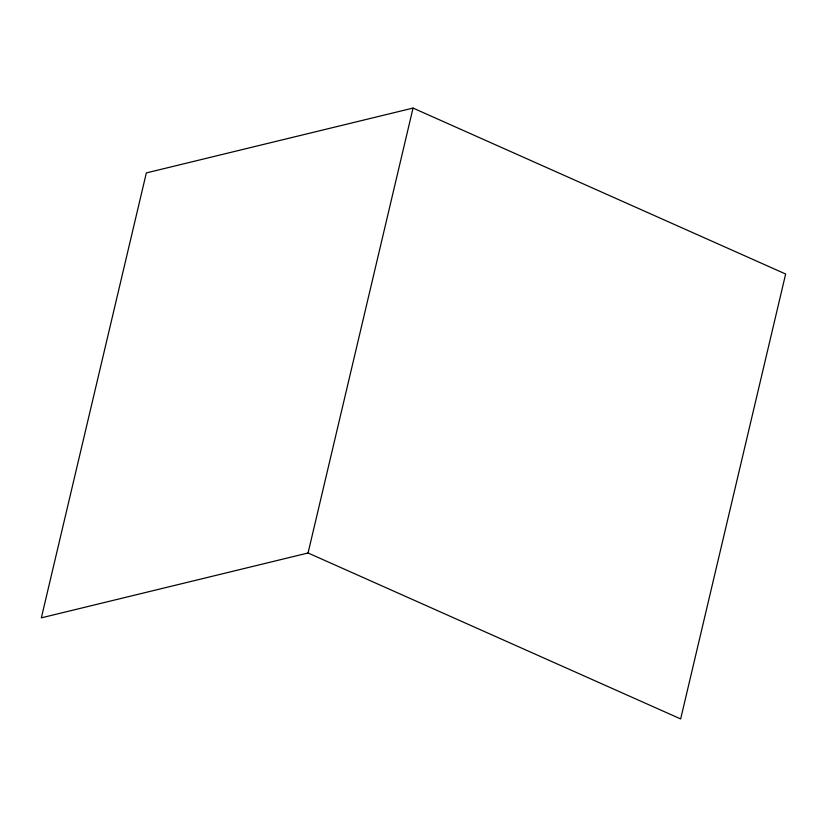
<?xml version="1.0" encoding="UTF-8"?>
<svg xmlns="http://www.w3.org/2000/svg" width="827" height="827" viewBox="0 0 827 827"><rect width="100%" height="100%" fill="white"/><g stroke="black" fill="none" stroke-linecap="round" stroke-linejoin="round"><path stroke-width="1.24" d="M308.058 552.984L413.045 108.068L785.65 274.016L680.662 718.932L308.058 552.984L41.35 617.841L146.338 172.915L413.045 108.068"/></g></svg>
